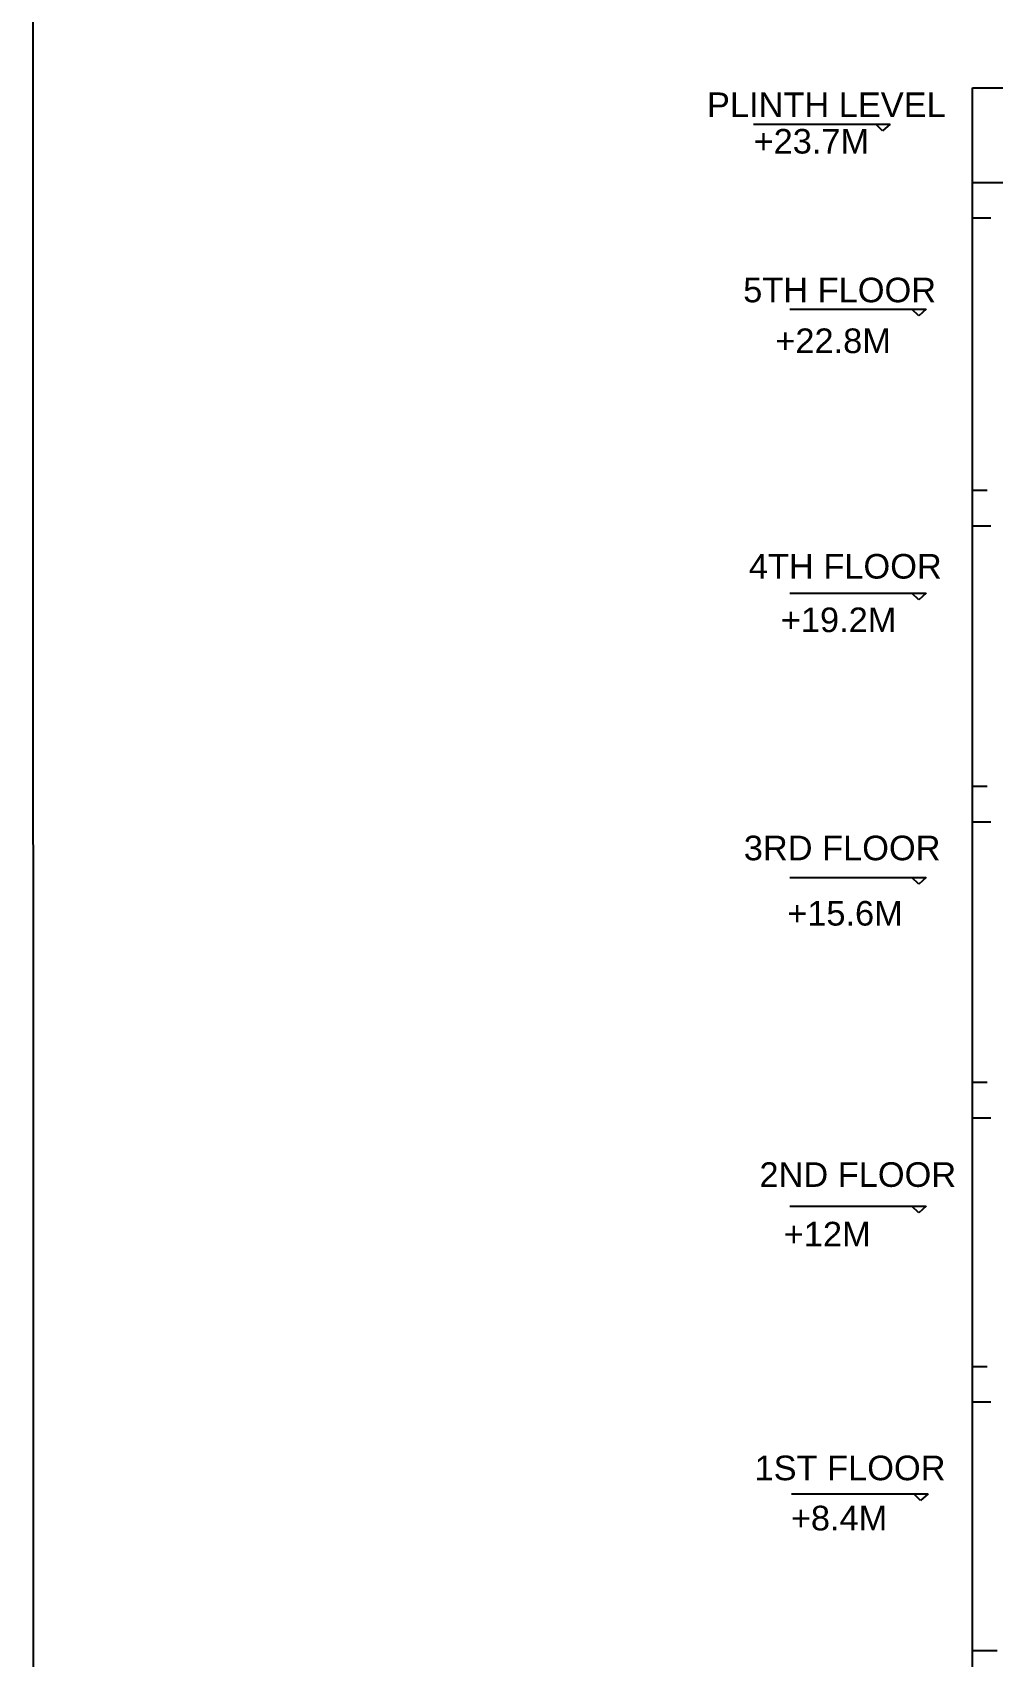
# Model space of a CAD drawing. Header units: millimetres. Extents: x 587797 to 2274247, y 1711 to 439204.
# Drawn here: x 850802 to 862956, y 285198 to 305773 of the extents above; entities that cross this region are included whole.
import ezdxf

# ---------------------------------------------------------------- set-up
doc = ezdxf.new("R2010")
doc.units = ezdxf.units.MM
doc.styles.get("Standard").update_dxf_attribs({"font": 'arial.ttf'})

msp = doc.modelspace()

# ---------------------------------------------------------------- linework, layer by layer
for p, q in [((850802.154, 334727.085), (850828.337, 194738.007)), ((862704.517, 303872.571, 1025.827), (862704.517, 305072.571, 1025.827)), ((862704.517, 305072.571, 1025.827), (954785.96, 305072.571, 1025.827)), ((859930.155, 304609.174, 1025.827), (861659.655, 304609.174, 1025.827)), ((861565.155, 304524.674, 1025.827), (861478.655, 304609.174, 1025.827)), ((861659.655, 304609.174, 1025.827), (861565.155, 304524.674, 1025.827)), ((862704.517, 278522.571, 1025.827), (862704.517, 303872.571, 1025.827)), ((862704.517, 303872.571, 1025.827), (920635.96, 303872.571, 1025.827)), ((862704.517, 303872.571, 1025.827), (862890.387, 303872.571, 1025.827)), ((862704.517, 303422.571, 1025.827), (862934.517, 303422.571, 1025.827)), ((860388.636, 302267.442, 1025.827), (862118.136, 302267.442, 1025.827)), ((862023.636, 302182.942, 1025.827), (861937.136, 302267.442, 1025.827)), ((862118.136, 302267.442, 1025.827), (862023.636, 302182.942, 1025.827)), ((862704.517, 299972.571, 1025.827), (862890.387, 299972.571, 1025.827)), ((862704.517, 299522.571, 1025.827), (862934.517, 299522.571, 1025.827)), ((860388.636, 298667.442, 1025.827), (862118.136, 298667.442, 1025.827)), ((862023.636, 298582.942, 1025.827), (861937.136, 298667.442, 1025.827)), ((862118.136, 298667.442, 1025.827), (862023.636, 298582.942, 1025.827)), ((862704.517, 296222.571, 1025.827), (862890.387, 296222.571, 1025.827)), ((862704.517, 295772.571, 1025.827), (862934.517, 295772.571, 1025.827)), ((860388.636, 295067.442, 1025.827), (862118.136, 295067.442, 1025.827)), ((862023.636, 294982.942, 1025.827), (861937.136, 295067.442, 1025.827)), ((862118.136, 295067.442, 1025.827), (862023.636, 294982.942, 1025.827)), ((862704.517, 292472.571, 1025.827), (862890.387, 292472.571, 1025.827)), ((862704.517, 292022.571, 1025.827), (862934.517, 292022.571, 1025.827)), ((860388.636, 290901.317, 1025.827), (862118.136, 290901.317, 1025.827)), ((862023.636, 290816.817, 1025.827), (861937.136, 290901.317, 1025.827)), ((862118.136, 290901.317, 1025.827), (862023.636, 290816.817, 1025.827)), ((862704.517, 288872.571, 1025.827), (862890.387, 288872.571, 1025.827)), ((862704.517, 288422.571, 1025.827), (862934.517, 288422.571, 1025.827)), ((860411.136, 287257.504, 1025.827), (862140.636, 287257.504, 1025.827)), ((862046.136, 287173.004, 1025.827), (861959.636, 287257.504, 1025.827)), ((862140.636, 287257.504, 1025.827), (862046.136, 287173.004, 1025.827)), ((862704.517, 285272.571, 1025.827), (863015.96, 285272.571, 1025.827))]:
    msp.add_line(p, q)

# ---------------------------------------------------------------- texts
for s, p in [('PLINTH LEVEL', (859341.655, 304701.174, 1025.827)), ('+23.7M', (859931.155, 304238.674, 1025.827)), ('5TH FLOOR', (859800.136, 302354.442, 1025.827)), ('+22.8M', (860206.636, 301710.942, 1025.827)), ('4TH FLOOR', (859871.928, 298854.003, 1025.827)), ('+19.2M', (860276.136, 298175.442, 1025.827)), ('3RD FLOOR', (859807.636, 295285.442, 1025.827)), ('+15.6M', (860356.636, 294457.942, 1025.827)), ('2ND FLOOR', (860005.745, 291147.562, 1025.827)), ('+12M', (860313.636, 290393.317, 1025.827)), ('1ST FLOOR', (859943.636, 287431.004, 1025.827)), ('+8.4M', (860403.136, 286796.004, 1025.827))]:
    msp.add_text(s, height=311.5).set_placement(p)

doc.saveas('drawing.dxf')
